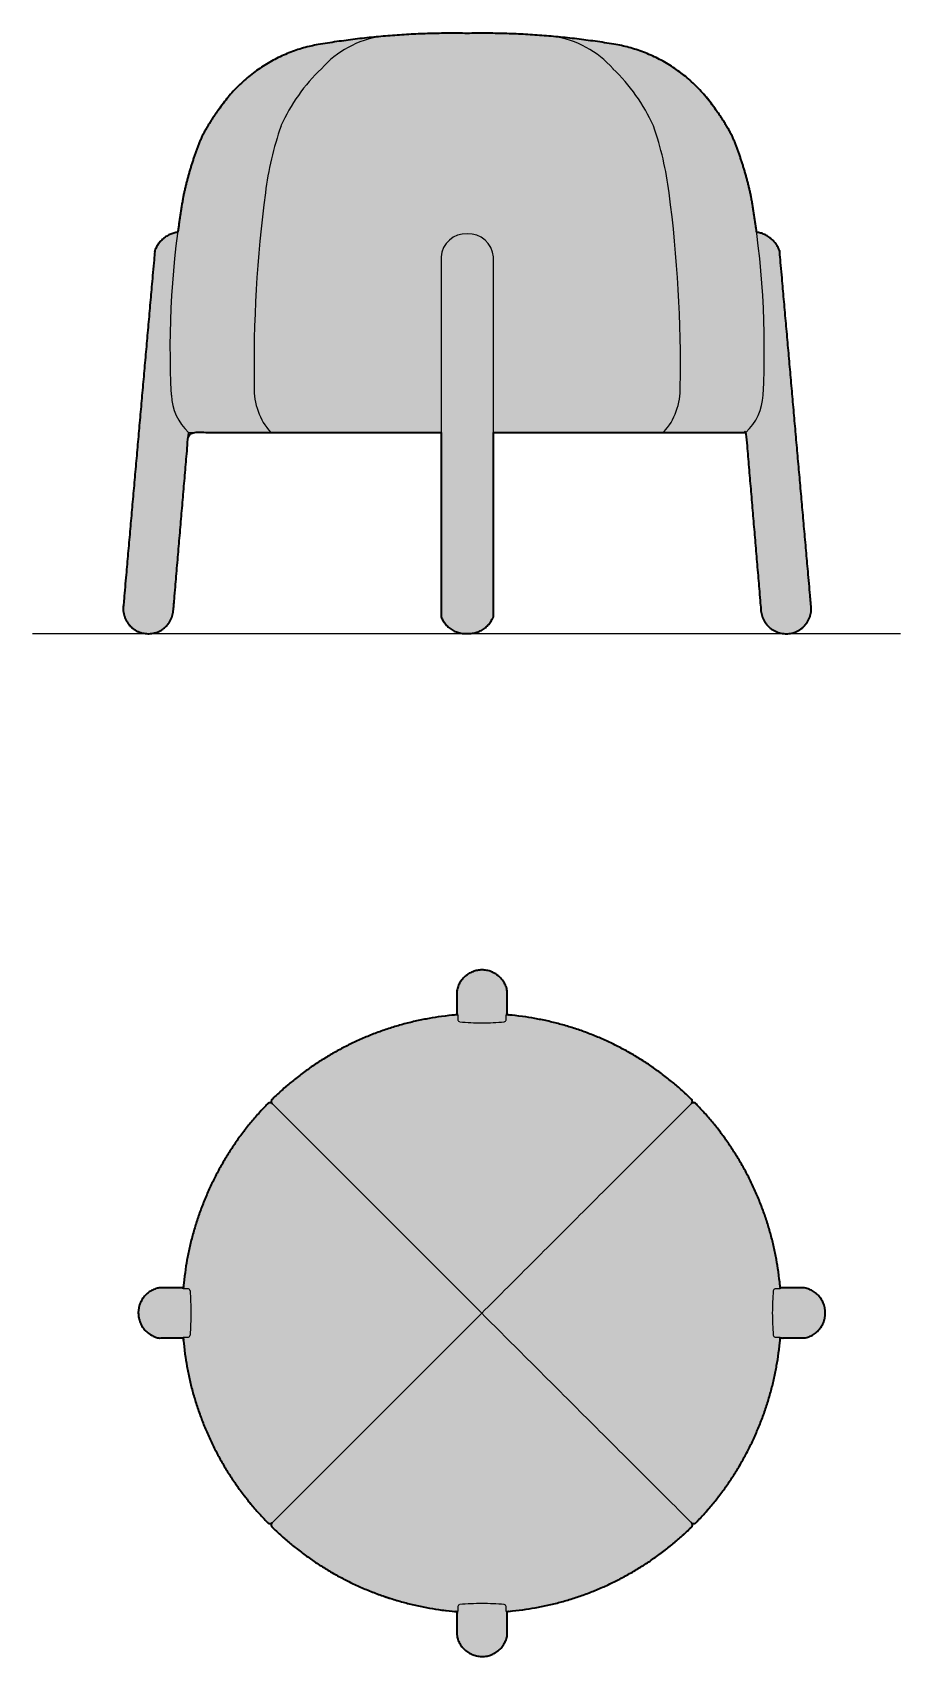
# Model space of a CAD drawing. Header units: millimetres. Extents: x 0 to 1323, y -682 to 401.
# Drawn here: x 0 to 578, y -682 to 401 of the extents above; entities that cross this region are included whole.
import ezdxf

# ---------------------------------------------------------------- set-up
doc = ezdxf.new("R2010")
doc.units = ezdxf.units.MM
doc.layers.add('Blocks', color=7, linetype='Continuous')
doc.layers.add('Blocks$Fill', color=7, linetype='Continuous', true_color=0xffffff)
doc.layers.add('Blocks$Inner', color=7, linetype='Continuous', lineweight=25, true_color=0x007f00)
doc.layers.add('Blocks$Outline', color=7, linetype='Continuous', lineweight=35, true_color=0xff3f3f)

# ---------------------------------------------------------------- blocks, each defined once
blk = doc.blocks.new('Sally Stool Front')
at = {"layer": 'Blocks$Fill'}
blk.add_hatch(color=256, dxfattribs=at).paths.add_polyline_path([(-95.8, 267.5), (-97.5, 279.3), (-99.5, 291.2), (-100.6, 296.3), (-101.9, 301.3), (-103.2, 306.4), (-104.7, 311.4), (-106.3, 316.3), (-108, 321.3), (-109.8, 326.2), (-111.8, 331), (-113, 333.4), (-114.4, 335.8), (-115.8, 338.2), (-117.2, 340.5), (-118.7, 342.8), (-120.2, 345.1), (-121.7, 347.3), (-123.3, 349.5), (-124.7, 351.5), (-126.2, 353.5), (-127.7, 355.4), (-129.2, 357.3), (-130.8, 359.2), (-132.5, 361.1), (-134.2, 362.9), (-135.9, 364.7), (-137.7, 366.4), (-139.5, 368.1), (-141.4, 369.8), (-143.4, 371.4), (-145.3, 372.9), (-147.3, 374.4), (-149.4, 375.9), (-151.5, 377.3), (-153.6, 378.7), (-155.7, 380), (-157.9, 381.3), (-160.1, 382.5), (-162.4, 383.6), (-164.6, 384.7), (-166.9, 385.7), (-169.2, 386.7), (-171.5, 387.6), (-173.9, 388.5), (-176.2, 389.3), (-178.6, 390), (-180.9, 390.7), (-183.3, 391.3), (-185.7, 391.8), (-188.1, 392.3), (-200.5, 394.3), (-213.1, 396), (-225.6, 397.4), (-238.2, 398.5), (-250.8, 399.3), (-263.4, 399.9), (-276, 400.1), (-301.3, 400.1), (-313.9, 399.9), (-326.5, 399.3), (-339.1, 398.5), (-351.7, 397.4), (-364.3, 396), (-376.8, 394.3), (-389.3, 392.3), (-391.6, 391.8), (-394, 391.3), (-396.4, 390.7), (-398.7, 390), (-401.1, 389.3), (-403.5, 388.5), (-405.8, 387.6), (-408.1, 386.7), (-410.4, 385.7), (-412.7, 384.7), (-415, 383.6), (-417.2, 382.5), (-419.4, 381.3), (-421.6, 380), (-423.7, 378.7), (-425.9, 377.3), (-427.9, 375.9), (-430, 374.4), (-432, 372.9), (-434, 371.4), (-435.9, 369.8), (-437.8, 368.1), (-439.6, 366.4), (-441.4, 364.7), (-443.2, 362.9), (-444.9, 361.1), (-446.5, 359.2), (-448.1, 357.3), (-449.7, 355.4), (-451.2, 353.5), (-452.6, 351.5), (-454, 349.5), (-455.6, 347.3), (-457.2, 345.1), (-458.7, 342.8), (-460.1, 340.5), (-461.6, 338.2), (-463, 335.8), (-464.3, 333.4), (-465.6, 331), (-467.5, 326.2), (-469.3, 321.3), (-471, 316.3), (-472.6, 311.4), (-474.1, 306.4), (-475.5, 301.3), (-476.7, 296.3), (-477.9, 291.2), (-479.8, 279.3), (-481.5, 267.5), (-482.1, 267.4), (-482.7, 267.2), (-483.4, 267.1), (-484, 267), (-484.6, 266.8), (-485.2, 266.6), (-485.8, 266.3), (-486.4, 266.1), (-487, 265.8), (-487.6, 265.5), (-488.2, 265.2), (-488.5, 265.1), (-488.7, 264.9), (-489, 264.7), (-489.3, 264.5), (-489.6, 264.4), (-489.9, 264.2), (-490.1, 264), (-490.4, 263.8), (-490.7, 263.6), (-490.9, 263.4), (-491.2, 263.2), (-491.4, 262.9), (-491.7, 262.7), (-491.9, 262.5), (-492.2, 262.3), (-492.4, 262), (-492.6, 261.8), (-492.9, 261.5), (-493.1, 261.3), (-493.3, 261), (-493.7, 260.5), (-494.1, 260), (-494.5, 259.5), (-494.9, 258.9), (-495.2, 258.4), (-495.5, 257.8), (-495.8, 257.3), (-496.1, 256.7), (-496.4, 256.1), (-496.6, 255.6), (-496.8, 255), (-517.9, 16.7), (-517.9, 16.3), (-517.9, 15.9), (-517.9, 15.6), (-517.8, 15.2), (-517.8, 14.8), (-517.8, 14.5), (-517.7, 14.1), (-517.6, 13.7), (-517.6, 13.3), (-517.5, 12.9), (-517.4, 12.6), (-517.3, 12.2), (-517.2, 11.8), (-517.1, 11.4), (-516.9, 11.1), (-516.8, 10.7), (-516.7, 10.3), (-516.5, 9.9), (-516.3, 9.6), (-516.2, 9.2), (-516, 8.8), (-515.8, 8.5), (-515.6, 8.1), (-515.4, 7.8), (-515.1, 7.4), (-514.9, 7.1), (-514.7, 6.7), (-514.4, 6.4), (-514.2, 6.1), (-513.9, 5.8), (-513.6, 5.5), (-513.3, 5.2), (-513, 4.9), (-512.8, 4.6), (-512.4, 4.3), (-512.1, 4), (-511.8, 3.7), (-511.5, 3.5), (-511.2, 3.2), (-510.8, 3), (-510.5, 2.7), (-510.2, 2.5), (-509.8, 2.3), (-509.5, 2.1), (-509.1, 1.9), (-508.7, 1.7), (-508.4, 1.5), (-508, 1.4), (-507.7, 1.2), (-507.3, 1.1), (-506.9, 0.9), (-506.5, 0.8), (-506.2, 0.7), (-505.8, 0.5), (-505.4, 0.4), (-505.1, 0.3), (-504.7, 0.3), (-504.3, 0.2), (-503.9, 0.1), (-503.6, 0.1), (-503.2, 0), (-502.8, 0), (-502.5, -0.1), (-502.1, -0.1), (-501.8, -0.1), (-501.4, -0.1), (-501, -0.1), (-500.7, -0.1), (-500.3, -0.1), (-499.9, -0.1), (-499.5, 0), (-499.2, 0), (-498.8, 0), (-498.4, 0.1), (-498, 0.2), (-497.6, 0.3), (-497.2, 0.3), (-496.9, 0.4), (-496.5, 0.5), (-496.1, 0.7), (-495.7, 0.8), (-495.3, 0.9), (-495, 1.1), (-494.6, 1.2), (-494.2, 1.4), (-493.8, 1.5), (-493.5, 1.7), (-493.1, 1.9), (-492.8, 2.1), (-492.4, 2.3), (-492, 2.6), (-491.7, 2.8), (-491.4, 3), (-491, 3.3), (-490.7, 3.5), (-490.4, 3.8), (-490.1, 4.1), (-489.7, 4.3), (-489.4, 4.6), (-489.2, 4.9), (-488.9, 5.2), (-488.6, 5.5), (-488.3, 5.8), (-488.1, 6.2), (-487.8, 6.5), (-487.6, 6.8), (-487.3, 7.1), (-487.1, 7.5), (-486.9, 7.8), (-486.7, 8.2), (-486.5, 8.5), (-486.3, 8.9), (-486.1, 9.2), (-485.9, 9.6), (-485.8, 9.9), (-485.6, 10.3), (-485.5, 10.7), (-485.3, 11), (-485.2, 11.4), (-485.1, 11.8), (-485, 12.1), (-484.9, 12.5), (-484.8, 12.9), (-484.7, 13.2), (-484.6, 13.6), (-484.6, 14), (-484.5, 14.3), (-484.5, 14.7), (-474.3, 134), (-306.1, 134), (-306.1, 11.4), (-306, 11.1), (-305.9, 10.8), (-305.7, 10.5), (-305.6, 10.2), (-305.5, 9.9), (-305.3, 9.6), (-305.2, 9.3), (-305, 9), (-304.9, 8.7), (-304.7, 8.4), (-304.5, 8.1), (-304.3, 7.8), (-304.1, 7.6), (-304, 7.3), (-303.8, 7), (-303.5, 6.7), (-303.3, 6.5), (-303.1, 6.2), (-302.9, 5.9), (-302.7, 5.7), (-302.4, 5.4), (-302.2, 5.2), (-301.9, 4.9), (-301.7, 4.7), (-301.4, 4.4), (-301.2, 4.2), (-300.9, 4), (-300.6, 3.8), (-300.3, 3.5), (-300.1, 3.3), (-299.8, 3.1), (-299.5, 2.9), (-299.2, 2.7), (-298.9, 2.5), (-298.6, 2.4), (-298.3, 2.2), (-298, 2), (-297.7, 1.9), (-297.3, 1.7), (-297, 1.5), (-296.7, 1.4), (-296.4, 1.3), (-296.1, 1.1), (-295.7, 1), (-295.4, 0.9), (-295.1, 0.8), (-294.8, 0.7), (-294.4, 0.6), (-294.1, 0.5), (-293.8, 0.4), (-293.4, 0.4), (-293.1, 0.3), (-292.8, 0.2), (-292.4, 0.2), (-292.1, 0.1), (-291.8, 0.1), (-291.4, 0.1), (-291.1, 0), (-290.8, 0), (-290.5, 0), (-290.1, 0), (-289.8, 0), (-289.5, 0), (-289.2, 0), (-288.2, 0), (-287.8, 0), (-287.5, 0), (-287.2, 0), (-286.9, 0), (-286.6, 0), (-286.2, 0), (-285.9, 0.1), (-285.6, 0.1), (-285.2, 0.1), (-284.9, 0.2), (-284.6, 0.2), (-284.2, 0.3), (-283.9, 0.4), (-283.6, 0.4), (-283.2, 0.5), (-282.9, 0.6), (-282.6, 0.7), (-282.2, 0.8), (-281.9, 0.9), (-281.6, 1), (-281.3, 1.1), (-280.9, 1.3), (-280.6, 1.4), (-280.3, 1.5), (-280, 1.7), (-279.7, 1.9), (-279.4, 2), (-279, 2.2), (-278.7, 2.4), (-278.4, 2.5), (-278.1, 2.7), (-277.8, 2.9), (-277.6, 3.1), (-277.3, 3.3), (-277, 3.5), (-276.7, 3.8), (-276.4, 4), (-276.2, 4.2), (-275.9, 4.4), (-275.6, 4.7), (-275.4, 4.9), (-275.1, 5.2), (-274.9, 5.4), (-274.7, 5.7), (-274.4, 5.9), (-274.2, 6.2), (-274, 6.5), (-273.8, 6.7), (-273.6, 7), (-273.4, 7.3), (-273.2, 7.6), (-273, 7.8), (-272.8, 8.1), (-272.6, 8.4), (-272.5, 8.7), (-272.3, 9), (-272.2, 9.3), (-272, 9.6), (-271.9, 9.9), (-271.7, 10.2), (-271.6, 10.5), (-271.5, 10.8), (-271.3, 11.1), (-271.2, 11.4), (-271.2, 134), (-108.9, 134), (-103, 134), (-92.9, 14.7), (-92.8, 14.3), (-92.8, 14), (-92.7, 13.6), (-92.6, 13.2), (-92.5, 12.9), (-92.4, 12.5), (-92.4, 12.1), (-92.2, 11.8), (-92.1, 11.4), (-92, 11), (-91.9, 10.7), (-91.7, 10.3), (-91.6, 9.9), (-91.4, 9.6), (-91.2, 9.2), (-91.1, 8.9), (-90.9, 8.5), (-90.7, 8.2), (-90.5, 7.8), (-90.2, 7.5), (-90, 7.1), (-89.8, 6.8), (-89.5, 6.5), (-89.3, 6.2), (-89, 5.8), (-88.7, 5.5), (-88.5, 5.2), (-88.2, 4.9), (-87.9, 4.6), (-87.6, 4.3), (-87.3, 4.1), (-87, 3.8), (-86.6, 3.5), (-86.3, 3.3), (-86, 3), (-85.6, 2.8), (-85.3, 2.6), (-84.9, 2.3), (-84.6, 2.1), (-84.2, 1.9), (-83.9, 1.7), (-83.5, 1.5), (-83.1, 1.4), (-82.7, 1.2), (-82.4, 1.1), (-82, 0.9), (-81.6, 0.8), (-81.2, 0.7), (-80.8, 0.5), (-80.5, 0.4), (-80.1, 0.3), (-79.7, 0.3), (-79.3, 0.2), (-78.9, 0.1), (-78.6, 0), (-78.2, 0), (-77.8, 0), (-77.4, -0.1), (-77, -0.1), (-76.7, -0.1), (-76.3, -0.1), (-75.9, -0.1), (-75.6, -0.1), (-75.2, -0.1), (-74.8, -0.1), (-74.5, 0), (-74.1, 0), (-73.8, 0.1), (-73.4, 0.1), (-73, 0.2), (-72.6, 0.3), (-72.3, 0.3), (-71.9, 0.4), (-71.5, 0.5), (-71.2, 0.7), (-70.8, 0.8), (-70.4, 0.9), (-70, 1.1), (-69.7, 1.2), (-69.3, 1.4), (-68.9, 1.5), (-68.6, 1.7), (-68.2, 1.9), (-67.9, 2.1), (-67.5, 2.3), (-67.2, 2.5), (-66.8, 2.7), (-66.5, 3), (-66.2, 3.2), (-65.8, 3.5), (-65.5, 3.7), (-65.2, 4), (-64.9, 4.3), (-64.6, 4.6), (-64.3, 4.9), (-64, 5.2), (-63.7, 5.5), (-63.4, 5.8), (-63.2, 6.1), (-62.9, 6.4), (-62.7, 6.7), (-62.4, 7.1), (-62.2, 7.4), (-62, 7.8), (-61.8, 8.1), (-61.6, 8.5), (-61.4, 8.8), (-61.2, 9.2), (-61, 9.6), (-60.8, 9.9), (-60.7, 10.3), (-60.5, 10.7), (-60.4, 11.1), (-60.3, 11.4), (-60.1, 11.8), (-60, 12.2), (-59.9, 12.6), (-59.8, 12.9), (-59.8, 13.3), (-59.7, 13.7), (-59.6, 14.1), (-59.6, 14.5), (-59.5, 14.8), (-59.5, 15.2), (-59.5, 15.6), (-59.4, 15.9), (-59.4, 16.3), (-59.4, 16.7), (-80.5, 255), (-80.7, 255.6), (-81, 256.1), (-81.2, 256.7), (-81.5, 257.3), (-81.8, 257.8), (-82.1, 258.4), (-82.5, 258.9), (-82.8, 259.5), (-83.2, 260), (-83.6, 260.5), (-84, 261), (-84.3, 261.3), (-84.5, 261.5), (-84.7, 261.8), (-84.9, 262), (-85.2, 262.3), (-85.4, 262.5), (-85.7, 262.7), (-85.9, 262.9), (-86.2, 263.2), (-86.4, 263.4), (-86.7, 263.6), (-86.9, 263.8), (-87.2, 264), (-87.5, 264.2), (-87.7, 264.4), (-88, 264.5), (-88.3, 264.7), (-88.6, 264.9), (-88.9, 265.1), (-89.2, 265.2), (-89.7, 265.5), (-90.3, 265.8), (-90.9, 266.1), (-91.5, 266.3), (-92.1, 266.6), (-92.8, 266.8), (-93.4, 267), (-94, 267.1), (-94.6, 267.2), (-95.2, 267.4)], flags=0)
at = {"layer": 'Blocks$Inner', "linetype": 'ByBlock'}
for p, q in [((-496.8, 255), (-517.9, 16.7)), ((-306.1, 251), (-306.1, 11.4)), ((-271.2, 11.4), (-271.2, 251)), ((-59.4, 16.7), (-80.5, 255)), ((-289.2, 0), (-288.2, 0))]:
    blk.add_line(p, q, dxfattribs=at)
for points in [[(-484.5, 14.7), (-474.3, 134), (-306.1, 134), (-468.4, 134)], [(-108.9, 134), (-271.2, 134), (-103, 134), (-92.9, 14.7)]]:
    blk.add_lwpolyline(points, dxfattribs=at)
for centre, radius, start, end in [((-369.7, 292.4), 101.8, 101.0762, 145.8655), ((-297.8, -141.5), 541.6, 89.0359, 99.7228), ((-336.7, 333.3), 65.3, 98.3659, 138.7217), ((-279.6, -141.5), 541.6, 80.2772, 90.9641), ((-240.6, 333.3), 65.3, 41.2783, 81.6341), ((-207.6, 292.4), 101.8, 34.1345, 78.9238), ((-303, 289.3), 120.2, 133.5389, 155.9303), ((-274.4, 289.3), 120.2, 24.0697, 46.4611), ((-344.8, 268.3), 136.1, 143.3623, 152.5637), ((-232.6, 268.3), 136.1, 27.4363, 36.6377), ((-207.3, 266.8), 217.5, 160.816, 172.8799), ((-370, 266.8), 217.5, 7.1201, 19.184), ((-257.1, 245), 225.5, 157.5652, 168.1762), ((-320.2, 245), 225.5, 11.8238, 22.4348), ((432.1, 179.5), 862.8, 172.3889, 181.0035), ((-1009.4, 179.5), 862.8, 358.9965, 7.6111), ((100, 189.8), 586.7, 170.0535, 183.0192), ((-677.4, 189.8), 586.7, 356.9808, 9.9465), ((-478.9, 248.7), 19, 97.8179, 160.6265), ((-289.6, 249.9), 16.5, 86.71, 176.2203), ((-287.7, 249.9), 16.5, 3.7797, 93.29), ((-98.4, 248.7), 19, 19.3735, 82.1821), ((-387.9, 162.7), 42.7, 177.7135, 222.086), ((-189.5, 162.7), 42.7, 317.914, 2.2865), ((-450.3, 160.3), 35.5, 182.1756, 227.5761), ((-127, 160.3), 35.5, 312.4239, 357.8244), ((-501.1, 16.7), 16.8, 180, 353.2108), ((-289.9, 17.3), 17.3, 199.9427, 272.3031), ((-287.5, 17.3), 17.3, 267.6969, 340.0573), ((-76.2, 16.7), 16.8, 186.7892, 0)]:
    blk.add_arc(centre, radius, start, end, dxfattribs=at)
at = {"layer": 'Blocks$Outline'}
for points, weights, knots in [([(-95.8, 267.5), (-97.4, 279.3), (-99.5, 291.2), (-103.8, 311.7), (-111.8, 331), (-116.8, 340.7), (-123.3, 349.5), (-146.9, 384.3), (-188.1, 392.3), (-238, 400.9), (-288.7, 400), (-339.3, 400.9), (-389.3, 392.3), (-430.4, 384.3), (-454, 349.5), (-460.5, 340.7), (-465.6, 331), (-473.6, 311.7), (-477.9, 291.2), (-479.9, 279.3), (-481.5, 267.5)], [0.998105210195, 0.998843400633, 1, 0.995715817501, 1, 0.996777934368, 1, 0.924581498414, 1, 0.995654367486, 1, 0.995654367486, 1, 0.924581498414, 1, 0.996777934368, 1, 0.995715817501, 1, 0.998843400633, 0.998105210195], [136.911464, 136.911464, 136.911464, 160.926319, 160.926319, 202.689874, 202.689874, 224.546754, 224.546754, 304.161345, 304.161345, 405.188491, 405.188491, 506.215637, 506.215637, 585.830228, 585.830228, 607.687108, 607.687108, 649.450663, 649.450663, 673.465518, 673.465518, 673.465518]), ([(-481.5, 267.5), (-493, 265.9), (-496.8, 255), (-507.4, 135.8), (-517.9, 16.7), (-517.9, 0.8), (-502.1, -0.1), (-486.3, -1), (-484.5, 14.7), (-479.4, 74.4), (-474.3, 134), (-390.2, 134), (-306.1, 134)], [1, 0.85351148587, 1, 1, 1, 0.727740524515, 1, 0.727740524515, 1, 1, 1, 1, 1], [0, 0, 0, 20.773776, 20.773776, 260.020234, 260.020234, 285.372365, 285.372365, 310.724497, 310.724497, 430.521566, 430.521566, 598.744485, 598.744485, 598.744485]), ([(-108.9, 134), (-106, 134), (-103, 134), (-97.9, 74.4), (-92.9, 14.7), (-91, -1), (-75.2, -0.1), (-59.4, 0.8), (-59.4, 16.7), (-70, 135.8), (-80.5, 255), (-84.4, 265.9), (-95.8, 267.5)], [1, 1, 1, 1, 1, 0.727740524515, 1, 0.727740524515, 1, 1, 1, 0.85351148587, 1], [324.664437, 324.664437, 324.664437, 330.555137, 330.555137, 450.352207, 450.352207, 475.704338, 475.704338, 501.056469, 501.056469, 740.302927, 740.302927, 761.076703, 761.076703, 761.076703]), ([(-306.1, 134), (-306.1, 72.7), (-306.1, 11.4), (-301.8, -0.5), (-289.2, 0), (-288.7, 0), (-288.2, 0)], [1, 1, 1, 0.807164543452, 1, 1, 1], [429.989924, 429.989924, 429.989924, 552.659788, 552.659788, 574.47306, 574.47306, 575.468964, 575.468964, 575.468964]), ([(-288.2, 0), (-275.5, -0.5), (-271.2, 11.4), (-271.2, 72.7), (-271.2, 134)], [1, 0.807164543452, 1, 1, 1], [0, 0, 0, 21.813273, 21.813273, 144.483136, 144.483136, 144.483136])]:
    blk.add_rational_spline(points, weights, degree=2, knots=knots, dxfattribs=at)
blk.add_open_spline([(-271.2, 134), (-214.5, 134), (-133.3, 134), (-108.9, 134)], degree=2, knots=[-162.332219, -162.332219, -162.332219, -48.833396, 0, 0, 0], dxfattribs=at)
blk = doc.blocks.new('Sally Stool Top')
at = {"layer": 'Blocks$Fill'}
blk.add_hatch(color=256, dxfattribs=at).paths.add_polyline_path([(-470.4, 122.2), (-470.4, 122.2), (-470.4, 122.2), (-470.5, 122.2), (-470.5, 122.3), (-470.6, 122.3), (-470.6, 122.3), (-470.6, 122.4), (-470.7, 122.4), (-470.7, 122.4), (-470.7, 122.4), (-470.8, 122.5), (-470.8, 122.5), (-470.9, 122.5), (-470.9, 122.5), (-471, 122.5), (-471, 122.6), (-471.1, 122.6), (-471.1, 122.6), (-471.1, 122.6), (-471.2, 122.6), (-471.2, 122.6), (-471.3, 122.7), (-471.3, 122.7), (-471.4, 122.7), (-471.4, 122.7), (-471.5, 122.7), (-471.5, 122.7), (-471.6, 122.7), (-471.6, 122.7), (-471.7, 122.7), (-471.7, 122.7), (-471.8, 122.7), (-471.8, 122.7), (-471.9, 122.7), (-471.9, 122.7), (-472, 122.7), (-472, 122.7), (-472.1, 122.7), (-472.1, 122.7), (-472.2, 122.7), (-472.2, 122.6), (-472.3, 122.6), (-472.3, 122.6), (-472.4, 122.6), (-472.4, 122.6), (-472.5, 122.6), (-472.5, 122.5), (-472.6, 122.5), (-472.6, 122.5), (-472.7, 122.5), (-472.7, 122.5), (-472.7, 122.4), (-472.8, 122.4), (-472.8, 122.4), (-472.9, 122.4), (-472.9, 122.3), (-472.9, 122.3), (-473, 122.3), (-473, 122.3), (-473.1, 122.2), (-473.1, 122.2), (-473.1, 122.2), (-473.2, 122.1), (-473.2, 122.1), (-476.1, 119.1), (-479, 115.9), (-481.8, 112.7), (-484.6, 109.5), (-487.2, 106.1), (-489.9, 102.7), (-492.4, 99.3), (-494.9, 95.8), (-497.3, 92.2), (-499.7, 88.5), (-501.9, 84.8), (-504.1, 81.1), (-506.2, 77.3), (-508.3, 73.4), (-510.2, 69.5), (-512.1, 65.6), (-513.8, 61.6), (-515.5, 57.6), (-517.1, 53.6), (-518.6, 49.5), (-520, 45.4), (-521.4, 41.3), (-522.6, 37.1), (-523.7, 33), (-524.8, 28.8), (-525.7, 24.6), (-526.6, 20.4), (-527.4, 16.1), (-528, 11.9), (-528.6, 7.7), (-529.1, 3.5), (-529.5, -0.7), (-545.8, -0.7), (-546.2, -0.8), (-546.5, -0.9), (-546.8, -0.9), (-547.2, -1), (-547.5, -1.1), (-547.8, -1.2), (-548.2, -1.4), (-548.5, -1.5), (-548.8, -1.6), (-549.2, -1.8), (-549.5, -1.9), (-549.8, -2.1), (-550.1, -2.2), (-550.5, -2.4), (-550.8, -2.6), (-551.1, -2.7), (-551.4, -2.9), (-551.7, -3.1), (-552, -3.3), (-552.3, -3.5), (-552.6, -3.8), (-552.9, -4), (-553.2, -4.2), (-553.5, -4.5), (-553.8, -4.7), (-554.1, -5), (-554.4, -5.2), (-554.6, -5.5), (-554.9, -5.8), (-555.1, -6.1), (-555.4, -6.3), (-555.6, -6.6), (-555.9, -6.9), (-556.1, -7.2), (-556.3, -7.5), (-556.5, -7.9), (-556.8, -8.2), (-557, -8.5), (-557.2, -8.8), (-557.3, -9.1), (-557.5, -9.5), (-557.7, -9.8), (-557.9, -10.1), (-558, -10.5), (-558.2, -10.8), (-558.3, -11.2), (-558.4, -11.5), (-558.6, -11.9), (-558.7, -12.2), (-558.8, -12.6), (-558.9, -12.9), (-559, -13.3), (-559.1, -13.6), (-559.1, -14), (-559.2, -14.3), (-559.3, -14.7), (-559.3, -15), (-559.4, -15.4), (-559.4, -15.7), (-559.4, -16.1), (-559.5, -16.4), (-559.5, -16.7), (-559.5, -17.1), (-559.5, -17.4), (-559.5, -17.8), (-559.5, -18.1), (-559.5, -18.4), (-559.4, -18.8), (-559.4, -19.1), (-559.4, -19.5), (-559.3, -19.8), (-559.3, -20.2), (-559.2, -20.5), (-559.1, -20.9), (-559.1, -21.2), (-559, -21.6), (-558.9, -21.9), (-558.8, -22.3), (-558.7, -22.6), (-558.6, -23), (-558.4, -23.3), (-558.3, -23.7), (-558.2, -24), (-558, -24.4), (-557.9, -24.7), (-557.7, -25), (-557.5, -25.4), (-557.3, -25.7), (-557.2, -26), (-557, -26.4), (-556.8, -26.7), (-556.5, -27), (-556.3, -27.3), (-556.1, -27.6), (-555.9, -27.9), (-555.6, -28.2), (-555.4, -28.5), (-555.1, -28.8), (-554.9, -29.1), (-554.6, -29.3), (-554.4, -29.6), (-554.1, -29.9), (-553.8, -30.1), (-553.5, -30.4), (-553.2, -30.6), (-552.9, -30.9), (-552.6, -31.1), (-552.3, -31.3), (-552, -31.5), (-551.7, -31.7), (-551.4, -31.9), (-551.1, -32.1), (-550.8, -32.3), (-550.5, -32.5), (-550.1, -32.6), (-549.8, -32.8), (-549.5, -33), (-549.2, -33.1), (-548.8, -33.2), (-548.5, -33.4), (-548.2, -33.5), (-547.8, -33.6), (-547.5, -33.7), (-547.2, -33.8), (-546.8, -33.9), (-546.5, -34), (-546.2, -34.1), (-545.8, -34.1), (-529.6, -34.1), (-529.2, -38.4), (-528.7, -42.6), (-528.1, -46.8), (-527.4, -51), (-526.7, -55.3), (-525.8, -59.5), (-524.8, -63.7), (-523.8, -67.9), (-522.7, -72.1), (-521.4, -76.2), (-520.1, -80.4), (-518.7, -84.5), (-517.2, -88.6), (-515.6, -92.6), (-513.9, -96.7), (-512.1, -100.6), (-510.3, -104.6), (-508.3, -108.5), (-506.3, -112.3), (-504.2, -116.2), (-502, -119.9), (-499.7, -123.6), (-497.4, -127.3), (-495, -130.9), (-492.5, -134.4), (-489.9, -137.9), (-487.3, -141.3), (-484.6, -144.6), (-481.8, -147.9), (-479, -151.1), (-476.1, -154.2), (-473.2, -157.3), (-473.1, -157.3), (-473.1, -157.3), (-473.1, -157.4), (-473, -157.4), (-473, -157.4), (-473, -157.5), (-472.9, -157.5), (-472.9, -157.5), (-472.9, -157.5), (-472.8, -157.6), (-472.8, -157.6), (-472.7, -157.6), (-472.7, -157.6), (-472.6, -157.6), (-472.6, -157.7), (-472.6, -157.7), (-472.5, -157.7), (-472.5, -157.7), (-472.4, -157.7), (-472.4, -157.8), (-472.3, -157.8), (-472.3, -157.8), (-472.2, -157.8), (-472.2, -157.8), (-472.1, -157.8), (-472.1, -157.8), (-472, -157.8), (-472, -157.8), (-471.9, -157.8), (-471.9, -157.8), (-471.8, -157.8), (-471.8, -157.8), (-471.7, -157.8), (-471.7, -157.8), (-471.6, -157.8), (-471.6, -157.8), (-471.5, -157.8), (-471.5, -157.8), (-471.4, -157.8), (-471.4, -157.8), (-471.3, -157.8), (-471.3, -157.8), (-471.2, -157.7), (-471.2, -157.7), (-471.1, -157.7), (-471.1, -157.7), (-471, -157.7), (-471, -157.7), (-471, -157.6), (-470.9, -157.6), (-470.9, -157.6), (-470.8, -157.6), (-470.8, -157.6), (-470.8, -157.5), (-470.7, -157.5), (-470.7, -157.5), (-470.6, -157.4), (-470.6, -157.4), (-470.6, -157.4), (-470.5, -157.4), (-470.5, -157.3), (-470.5, -157.3), (-470.4, -157.3), (-470.4, -157.2), (-470.4, -157.3), (-470.5, -157.3), (-470.5, -157.4), (-470.5, -157.4), (-470.6, -157.4), (-470.6, -157.5), (-470.6, -157.5), (-470.6, -157.5), (-470.7, -157.6), (-470.7, -157.6), (-470.7, -157.7), (-470.7, -157.7), (-470.8, -157.8), (-470.8, -157.8), (-470.8, -157.9), (-470.8, -157.9), (-470.9, -157.9), (-470.9, -158), (-470.9, -158), (-470.9, -158.1), (-470.9, -158.1), (-470.9, -158.2), (-470.9, -158.2), (-470.9, -158.3), (-471, -158.3), (-471, -158.4), (-471, -158.4), (-471, -158.5), (-471, -158.5), (-471, -158.6), (-471, -158.6), (-471, -158.7), (-471, -158.7), (-471, -158.8), (-471, -158.8), (-471, -158.9), (-471, -158.9), (-471, -159), (-471, -159), (-470.9, -159.1), (-470.9, -159.1), (-470.9, -159.2), (-470.9, -159.2), (-470.9, -159.3), (-470.9, -159.3), (-470.9, -159.3), (-470.8, -159.4), (-470.8, -159.4), (-470.8, -159.5), (-470.8, -159.5), (-470.8, -159.6), (-470.7, -159.6), (-470.7, -159.7), (-470.7, -159.7), (-470.7, -159.7), (-470.6, -159.8), (-470.6, -159.8), (-470.6, -159.9), (-470.5, -159.9), (-470.5, -159.9), (-470.5, -160), (-470.4, -160), (-470.4, -160.1), (-470.4, -160.1), (-467.3, -163), (-464.2, -165.9), (-461, -168.7), (-457.7, -171.5), (-454.4, -174.2), (-451, -176.8), (-447.5, -179.4), (-444, -181.9), (-440.4, -184.3), (-436.7, -186.6), (-433, -188.9), (-429.2, -191.1), (-425.4, -193.2), (-421.6, -195.2), (-417.7, -197.2), (-413.7, -199), (-409.7, -200.8), (-405.7, -202.5), (-401.7, -204.1), (-397.6, -205.6), (-393.5, -207), (-389.3, -208.3), (-385.2, -209.6), (-381, -210.7), (-376.8, -211.8), (-372.6, -212.7), (-368.4, -213.6), (-364.1, -214.3), (-359.9, -215), (-355.7, -215.6), (-351.4, -216.1), (-347.2, -216.5), (-347.2, -232.8), (-347.1, -233.1), (-347.1, -233.4), (-347, -233.8), (-346.9, -234.1), (-346.8, -234.4), (-346.7, -234.8), (-346.6, -235.1), (-346.4, -235.4), (-346.3, -235.8), (-346.2, -236.1), (-346, -236.4), (-345.9, -236.7), (-345.7, -237.1), (-345.5, -237.4), (-345.4, -237.7), (-345.2, -238), (-345, -238.3), (-344.8, -238.7), (-344.6, -239), (-344.4, -239.3), (-344.2, -239.6), (-343.9, -239.9), (-343.7, -240.2), (-343.5, -240.5), (-343.2, -240.7), (-343, -241), (-342.7, -241.3), (-342.4, -241.6), (-342.1, -241.8), (-341.9, -242.1), (-341.6, -242.3), (-341.3, -242.6), (-341, -242.8), (-340.7, -243), (-340.4, -243.3), (-340.1, -243.5), (-339.8, -243.7), (-339.4, -243.9), (-339.1, -244.1), (-338.8, -244.3), (-338.5, -244.4), (-338.1, -244.6), (-337.8, -244.8), (-337.4, -244.9), (-337.1, -245.1), (-336.8, -245.2), (-336.4, -245.4), (-336.1, -245.5), (-335.7, -245.6), (-335.4, -245.7), (-335, -245.8), (-334.7, -245.9), (-334.3, -246), (-334, -246.1), (-333.6, -246.1), (-333.3, -246.2), (-332.9, -246.2), (-332.6, -246.3), (-332.2, -246.3), (-331.9, -246.4), (-331.5, -246.4), (-331.2, -246.4), (-330.8, -246.4), (-330.5, -246.4), (-330.2, -246.4), (-329.8, -246.4), (-329.5, -246.4), (-329.1, -246.4), (-328.8, -246.3), (-328.4, -246.3), (-328.1, -246.2), (-327.7, -246.2), (-327.4, -246.1), (-327, -246.1), (-326.7, -246), (-326.3, -245.9), (-326, -245.8), (-325.6, -245.7), (-325.3, -245.6), (-324.9, -245.5), (-324.6, -245.4), (-324.2, -245.2), (-323.9, -245.1), (-323.6, -244.9), (-323.2, -244.8), (-322.9, -244.6), (-322.6, -244.4), (-322.2, -244.3), (-321.9, -244.1), (-321.6, -243.9), (-321.2, -243.7), (-320.9, -243.5), (-320.6, -243.3), (-320.3, -243), (-320, -242.8), (-319.7, -242.6), (-319.4, -242.3), (-319.1, -242.1), (-318.9, -241.8), (-318.6, -241.6), (-318.3, -241.3), (-318.1, -241), (-317.8, -240.7), (-317.5, -240.5), (-317.3, -240.2), (-317.1, -239.9), (-316.8, -239.6), (-316.6, -239.3), (-316.4, -239), (-316.2, -238.7), (-316, -238.3), (-315.8, -238), (-315.6, -237.7), (-315.5, -237.4), (-315.3, -237.1), (-315.1, -236.7), (-315, -236.4), (-314.8, -236.1), (-314.7, -235.8), (-314.6, -235.4), (-314.4, -235.1), (-314.3, -234.8), (-314.2, -234.4), (-314.1, -234.1), (-314, -233.8), (-313.9, -233.4), (-313.9, -233.1), (-313.8, -232.8), (-313.8, -216.4), (-309.6, -216), (-305.4, -215.5), (-301.1, -215), (-296.9, -214.3), (-292.7, -213.5), (-288.5, -212.7), (-284.3, -211.7), (-280.1, -210.6), (-275.9, -209.5), (-271.8, -208.3), (-267.7, -207), (-263.6, -205.5), (-259.5, -204), (-255.4, -202.4), (-251.4, -200.8), (-247.5, -199), (-243.5, -197.1), (-239.6, -195.2), (-235.8, -193.2), (-232, -191), (-228.2, -188.9), (-224.5, -186.6), (-220.9, -184.2), (-217.3, -181.8), (-213.8, -179.3), (-210.3, -176.8), (-206.9, -174.2), (-203.6, -171.5), (-200.3, -168.7), (-197.1, -165.9), (-194, -163), (-190.9, -160.1), (-190.9, -160.1), (-190.9, -160), (-190.8, -160), (-190.8, -159.9), (-190.8, -159.9), (-190.8, -159.9), (-190.7, -159.8), (-190.7, -159.8), (-190.7, -159.7), (-190.6, -159.7), (-190.6, -159.7), (-190.6, -159.6), (-190.6, -159.6), (-190.5, -159.5), (-190.5, -159.5), (-190.5, -159.4), (-190.5, -159.4), (-190.5, -159.3), (-190.4, -159.3), (-190.4, -159.3), (-190.4, -159.2), (-190.4, -159.2), (-190.4, -159.1), (-190.4, -159.1), (-190.4, -159), (-190.4, -159), (-190.4, -158.9), (-190.4, -158.9), (-190.4, -158.8), (-190.3, -158.8), (-190.3, -158.7), (-190.3, -158.7), (-190.3, -158.6), (-190.3, -158.6), (-190.3, -158.5), (-190.4, -158.5), (-190.4, -158.4), (-190.4, -158.4), (-190.4, -158.3), (-190.4, -158.3), (-190.4, -158.2), (-190.4, -158.2), (-190.4, -158.1), (-190.4, -158.1), (-190.4, -158), (-190.5, -158), (-190.5, -157.9), (-190.5, -157.9), (-190.5, -157.9), (-190.5, -157.8), (-190.6, -157.8), (-190.6, -157.7), (-190.6, -157.7), (-190.6, -157.6), (-190.7, -157.6), (-190.7, -157.5), (-190.7, -157.5), (-190.7, -157.5), (-190.8, -157.4), (-190.8, -157.4), (-190.8, -157.4), (-190.9, -157.3), (-190.9, -157.3), (-190.9, -157.2), (-190.9, -157.3), (-190.9, -157.3), (-190.8, -157.3), (-190.8, -157.4), (-190.8, -157.4), (-190.7, -157.4), (-190.7, -157.4), (-190.7, -157.5), (-190.6, -157.5), (-190.6, -157.5), (-190.5, -157.6), (-190.5, -157.6), (-190.5, -157.6), (-190.4, -157.6), (-190.4, -157.6), (-190.3, -157.7), (-190.3, -157.7), (-190.2, -157.7), (-190.2, -157.7), (-190.1, -157.7), (-190.1, -157.7), (-190, -157.8), (-190, -157.8), (-189.9, -157.8), (-189.9, -157.8), (-189.8, -157.8), (-189.8, -157.8), (-189.8, -157.8), (-189.7, -157.8), (-189.6, -157.8), (-189.6, -157.8), (-189.5, -157.8), (-189.5, -157.8), (-189.4, -157.8), (-189.4, -157.8), (-189.3, -157.8), (-189.3, -157.8), (-189.2, -157.8), (-189.2, -157.8), (-189.1, -157.8), (-189.1, -157.8), (-189, -157.8), (-189, -157.8), (-189, -157.8), (-188.9, -157.7), (-188.9, -157.7), (-188.8, -157.7), (-188.8, -157.7), (-188.7, -157.7), (-188.7, -157.6), (-188.6, -157.6), (-188.6, -157.6), (-188.6, -157.6), (-188.5, -157.6), (-188.5, -157.5), (-188.4, -157.5), (-188.4, -157.5), (-188.4, -157.5), (-188.3, -157.4), (-188.3, -157.4), (-188.2, -157.4), (-188.2, -157.3), (-188.2, -157.3), (-188.1, -157.3), (-185.2, -154.2), (-182.3, -151.1), (-179.5, -147.9), (-176.8, -144.6), (-174.1, -141.3), (-171.4, -137.9), (-168.9, -134.4), (-166.4, -130.9), (-163.9, -127.3), (-161.6, -123.6), (-159.3, -119.9), (-157.1, -116.2), (-155, -112.3), (-153, -108.5), (-151.1, -104.6), (-149.2, -100.6), (-147.4, -96.7), (-145.7, -92.6), (-144.1, -88.6), (-142.6, -84.5), (-141.2, -80.4), (-139.9, -76.2), (-138.7, -72.1), (-137.5, -67.9), (-136.5, -63.7), (-135.5, -59.5), (-134.7, -55.3), (-133.9, -51), (-133.2, -46.8), (-132.7, -42.6), (-132.2, -38.4), (-131.8, -34.1), (-115.5, -34.1), (-115.2, -34.1), (-114.8, -34), (-114.5, -33.9), (-114.2, -33.8), (-113.8, -33.7), (-113.5, -33.6), (-113.2, -33.5), (-112.8, -33.4), (-112.5, -33.2), (-112.2, -33.1), (-111.8, -33), (-111.5, -32.8), (-111.2, -32.6), (-110.9, -32.5), (-110.5, -32.3), (-110.2, -32.1), (-109.9, -31.9), (-109.6, -31.7), (-109.3, -31.5), (-109, -31.3), (-108.7, -31.1), (-108.4, -30.9), (-108.1, -30.6), (-107.8, -30.4), (-107.5, -30.1), (-107.2, -29.9), (-107, -29.6), (-106.7, -29.3), (-106.4, -29.1), (-106.2, -28.8), (-105.9, -28.5), (-105.7, -28.2), (-105.4, -27.9), (-105.2, -27.6), (-105, -27.3), (-104.8, -27), (-104.6, -26.7), (-104.4, -26.4), (-104.2, -26), (-104, -25.7), (-103.8, -25.4), (-103.6, -25), (-103.5, -24.7), (-103.3, -24.4), (-103.2, -24), (-103, -23.7), (-102.9, -23.3), (-102.8, -23), (-102.7, -22.6), (-102.5, -22.3), (-102.4, -21.9), (-102.4, -21.6), (-102.3, -21.2), (-102.2, -20.9), (-102.1, -20.5), (-102.1, -20.2), (-102, -19.8), (-102, -19.5), (-101.9, -19.1), (-101.9, -18.8), (-101.9, -18.4), (-101.9, -18.1), (-101.8, -17.8), (-101.8, -17.4), (-101.8, -17.1), (-101.9, -16.7), (-101.9, -16.4), (-101.9, -16.1), (-101.9, -15.7), (-102, -15.4), (-102, -15), (-102.1, -14.7), (-102.1, -14.3), (-102.2, -14), (-102.3, -13.6), (-102.4, -13.3), (-102.4, -12.9), (-102.5, -12.6), (-102.7, -12.2), (-102.8, -11.9), (-102.9, -11.5), (-103, -11.2), (-103.2, -10.8), (-103.3, -10.5), (-103.5, -10.1), (-103.6, -9.8), (-103.8, -9.5), (-104, -9.1), (-104.2, -8.8), (-104.4, -8.5), (-104.6, -8.2), (-104.8, -7.9), (-105, -7.5), (-105.2, -7.2), (-105.4, -6.9), (-105.7, -6.6), (-105.9, -6.3), (-106.2, -6.1), (-106.4, -5.8), (-106.7, -5.5), (-107, -5.2), (-107.2, -5), (-107.5, -4.7), (-107.8, -4.5), (-108.1, -4.2), (-108.4, -4), (-108.7, -3.8), (-109, -3.5), (-109.3, -3.3), (-109.6, -3.1), (-109.9, -2.9), (-110.2, -2.7), (-110.5, -2.6), (-110.9, -2.4), (-111.2, -2.2), (-111.5, -2.1), (-111.8, -1.9), (-112.2, -1.8), (-112.5, -1.6), (-112.8, -1.5), (-113.2, -1.4), (-113.5, -1.2), (-113.8, -1.1), (-114.2, -1), (-114.5, -0.9), (-114.8, -0.9), (-115.2, -0.8), (-115.5, -0.7), (-131.8, -0.7), (-132.2, 3.5), (-132.7, 7.7), (-133.3, 11.9), (-134, 16.1), (-134.7, 20.4), (-135.6, 24.6), (-136.6, 28.8), (-137.6, 33), (-138.7, 37.1), (-140, 41.3), (-141.3, 45.4), (-142.7, 49.5), (-144.2, 53.6), (-145.8, 57.6), (-147.5, 61.6), (-149.3, 65.6), (-151.1, 69.5), (-153.1, 73.4), (-155.1, 77.3), (-157.2, 81.1), (-159.4, 84.8), (-161.7, 88.5), (-164, 92.2), (-166.4, 95.8), (-168.9, 99.3), (-171.5, 102.7), (-174.1, 106.1), (-176.8, 109.5), (-179.5, 112.7), (-182.3, 115.9), (-185.2, 119.1), (-188.1, 122.1), (-188.2, 122.1), (-188.2, 122.2), (-188.3, 122.2), (-188.3, 122.2), (-188.3, 122.3), (-188.4, 122.3), (-188.4, 122.3), (-188.4, 122.4), (-188.5, 122.4), (-188.5, 122.4), (-188.6, 122.4), (-188.6, 122.5), (-188.7, 122.5), (-188.7, 122.5), (-188.7, 122.5), (-188.8, 122.5), (-188.8, 122.6), (-188.9, 122.6), (-188.9, 122.6), (-189, 122.6), (-189, 122.6), (-189.1, 122.6), (-189.1, 122.7), (-189.2, 122.7), (-189.2, 122.7), (-189.3, 122.7), (-189.3, 122.7), (-189.4, 122.7), (-189.4, 122.7), (-189.5, 122.7), (-189.5, 122.7), (-189.6, 122.7), (-189.6, 122.7), (-189.7, 122.7), (-189.7, 122.7), (-189.7, 122.7), (-189.8, 122.7), (-189.8, 122.7), (-189.9, 122.7), (-189.9, 122.7), (-190, 122.7), (-190, 122.7), (-190.1, 122.6), (-190.1, 122.6), (-190.2, 122.6), (-190.2, 122.6), (-190.3, 122.6), (-190.3, 122.6), (-190.3, 122.6), (-190.4, 122.5), (-190.4, 122.5), (-190.5, 122.5), (-190.5, 122.5), (-190.6, 122.4), (-190.6, 122.4), (-190.6, 122.4), (-190.7, 122.4), (-190.7, 122.3), (-190.8, 122.3), (-190.8, 122.3), (-190.8, 122.3), (-190.9, 122.2), (-190.9, 122.2), (-190.9, 122.2), (-190.9, 122.2), (-190.9, 122.2), (-190.9, 122.3), (-190.8, 122.3), (-190.8, 122.3), (-190.8, 122.4), (-190.8, 122.4), (-190.7, 122.4), (-190.7, 122.5), (-190.7, 122.5), (-190.7, 122.6), (-190.6, 122.6), (-190.6, 122.6), (-190.6, 122.7), (-190.6, 122.7), (-190.6, 122.8), (-190.5, 122.8), (-190.5, 122.8), (-190.5, 122.9), (-190.5, 122.9), (-190.5, 123), (-190.5, 123), (-190.5, 123.1), (-190.4, 123.1), (-190.4, 123.1), (-190.4, 123.2), (-190.4, 123.2), (-190.4, 123.3), (-190.4, 123.3), (-190.4, 123.4), (-190.4, 123.4), (-190.4, 123.5), (-190.4, 123.5), (-190.4, 123.6), (-190.4, 123.6), (-190.4, 123.7), (-190.4, 123.7), (-190.4, 123.7), (-190.4, 123.8), (-190.4, 123.8), (-190.4, 123.9), (-190.4, 123.9), (-190.4, 124), (-190.4, 124), (-190.5, 124.1), (-190.5, 124.1), (-190.5, 124.1), (-190.5, 124.2), (-190.5, 124.2), (-190.5, 124.3), (-190.5, 124.3), (-190.6, 124.4), (-190.6, 124.4), (-190.6, 124.4), (-190.6, 124.5), (-190.6, 124.5), (-190.7, 124.6), (-190.7, 124.6), (-190.7, 124.6), (-190.7, 124.7), (-190.8, 124.7), (-190.8, 124.7), (-190.8, 124.8), (-190.8, 124.8), (-193.9, 127.7), (-197, 130.6), (-200.2, 133.4), (-203.5, 136.2), (-206.8, 138.9), (-210.2, 141.5), (-213.7, 144.1), (-217.2, 146.6), (-220.8, 149), (-224.4, 151.4), (-228.1, 153.6), (-231.9, 155.8), (-235.7, 157.9), (-239.5, 160), (-243.4, 161.9), (-247.4, 163.8), (-251.4, 165.5), (-255.4, 167.2), (-259.4, 168.8), (-263.5, 170.3), (-267.6, 171.8), (-271.7, 173.1), (-275.9, 174.3), (-280.1, 175.5), (-284.3, 176.5), (-288.5, 177.5), (-292.7, 178.3), (-296.9, 179.1), (-301.1, 179.8), (-305.3, 180.4), (-309.6, 180.9), (-313.8, 181.3), (-313.8, 197.6), (-313.9, 197.9), (-313.9, 198.3), (-314, 198.6), (-314.1, 198.9), (-314.2, 199.2), (-314.3, 199.6), (-314.4, 199.9), (-314.6, 200.2), (-314.7, 200.6), (-314.8, 200.9), (-315, 201.2), (-315.1, 201.6), (-315.3, 201.9), (-315.5, 202.2), (-315.6, 202.5), (-315.8, 202.8), (-316, 203.2), (-316.2, 203.5), (-316.4, 203.8), (-316.6, 204.1), (-316.8, 204.4), (-317.1, 204.7), (-317.3, 205), (-317.5, 205.3), (-317.8, 205.6), (-318.1, 205.8), (-318.3, 206.1), (-318.6, 206.4), (-318.9, 206.6), (-319.1, 206.9), (-319.4, 207.1), (-319.7, 207.4), (-320, 207.6), (-320.3, 207.9), (-320.6, 208.1), (-320.9, 208.3), (-321.2, 208.5), (-321.6, 208.7), (-321.9, 208.9), (-322.2, 209.1), (-322.6, 209.3), (-322.9, 209.4), (-323.2, 209.6), (-323.6, 209.8), (-323.9, 209.9), (-324.2, 210), (-324.6, 210.2), (-324.9, 210.3), (-325.3, 210.4), (-325.6, 210.5), (-326, 210.6), (-326.3, 210.7), (-326.7, 210.8), (-327, 210.9), (-327.4, 210.9), (-327.7, 211), (-328.1, 211.1), (-328.4, 211.1), (-328.8, 211.1), (-329.1, 211.2), (-329.5, 211.2), (-329.8, 211.2), (-330.2, 211.2), (-330.5, 211.2), (-330.8, 211.2), (-331.2, 211.2), (-331.5, 211.2), (-331.9, 211.2), (-332.2, 211.1), (-332.6, 211.1), (-332.9, 211.1), (-333.3, 211), (-333.6, 210.9), (-334, 210.9), (-334.3, 210.8), (-334.7, 210.7), (-335, 210.6), (-335.4, 210.5), (-335.7, 210.4), (-336.1, 210.3), (-336.4, 210.2), (-336.8, 210), (-337.1, 209.9), (-337.4, 209.8), (-337.8, 209.6), (-338.1, 209.4), (-338.5, 209.3), (-338.8, 209.1), (-339.1, 208.9), (-339.4, 208.7), (-339.8, 208.5), (-340.1, 208.3), (-340.4, 208.1), (-340.7, 207.9), (-341, 207.6), (-341.3, 207.4), (-341.6, 207.1), (-341.9, 206.9), (-342.1, 206.6), (-342.4, 206.4), (-342.7, 206.1), (-343, 205.8), (-343.2, 205.6), (-343.5, 205.3), (-343.7, 205), (-343.9, 204.7), (-344.2, 204.4), (-344.4, 204.1), (-344.6, 203.8), (-344.8, 203.5), (-345, 203.2), (-345.2, 202.8), (-345.4, 202.5), (-345.5, 202.2), (-345.7, 201.9), (-345.9, 201.6), (-346, 201.2), (-346.2, 200.9), (-346.3, 200.6), (-346.4, 200.2), (-346.6, 199.9), (-346.7, 199.6), (-346.8, 199.2), (-346.9, 198.9), (-347, 198.6), (-347.1, 198.3), (-347.1, 197.9), (-347.2, 197.6), (-347.2, 181.3), (-351.4, 180.9), (-355.7, 180.4), (-359.9, 179.8), (-364.1, 179.2), (-368.4, 178.4), (-372.6, 177.5), (-376.8, 176.6), (-381, 175.5), (-385.2, 174.4), (-389.4, 173.2), (-393.5, 171.8), (-397.6, 170.4), (-401.7, 168.9), (-405.8, 167.3), (-409.8, 165.6), (-413.8, 163.8), (-417.8, 162), (-421.7, 160), (-425.5, 158), (-429.3, 155.9), (-433.1, 153.7), (-436.8, 151.4), (-440.5, 149.1), (-444.1, 146.6), (-447.6, 144.1), (-451.1, 141.6), (-454.5, 138.9), (-457.8, 136.2), (-461.1, 133.4), (-464.3, 130.6), (-467.4, 127.7), (-470.5, 124.8), (-470.5, 124.8), (-470.5, 124.7), (-470.6, 124.7), (-470.6, 124.7), (-470.6, 124.6), (-470.6, 124.6), (-470.7, 124.5), (-470.7, 124.5), (-470.7, 124.5), (-470.7, 124.4), (-470.7, 124.4), (-470.8, 124.4), (-470.8, 124.3), (-470.8, 124.3), (-470.8, 124.2), (-470.8, 124.2), (-470.8, 124.1), (-470.9, 124.1), (-470.9, 124.1), (-470.9, 124), (-470.9, 124), (-470.9, 123.9), (-470.9, 123.9), (-470.9, 123.8), (-470.9, 123.8), (-470.9, 123.7), (-470.9, 123.7), (-470.9, 123.6), (-470.9, 123.6), (-470.9, 123.6), (-470.9, 123.5), (-470.9, 123.5), (-470.9, 123.4), (-470.9, 123.4), (-470.9, 123.3), (-470.9, 123.3), (-470.9, 123.2), (-470.9, 123.2), (-470.9, 123.1), (-470.9, 123.1), (-470.9, 123), (-470.9, 123), (-470.8, 123), (-470.8, 122.9), (-470.8, 122.9), (-470.8, 122.8), (-470.8, 122.8), (-470.8, 122.7), (-470.7, 122.7), (-470.7, 122.7), (-470.7, 122.6), (-470.7, 122.6), (-470.7, 122.5), (-470.6, 122.5), (-470.6, 122.5), (-470.6, 122.4), (-470.6, 122.4), (-470.5, 122.4), (-470.5, 122.3), (-470.5, 122.3), (-470.5, 122.3), (-470.4, 122.2), (-470.4, 122.2)], flags=0)
at = {"layer": 'Blocks$Inner', "linetype": 'ByBlock'}
for points in [[(-347.2, 197.6), (-347.2, 181.3), (-346.7, 181.3), (-346.7, 177.8)], [(-314.3, 177.8), (-314.3, 181.3), (-313.8, 181.3), (-313.8, 197.6)], [(-470.3, -157.2), (-330.7, -17.6), (-470.3, 122.1)], [(-526.1, -1.3), (-529.5, -1.3), (-529.5, -0.7), (-545.8, -0.7)], [(-115.5, -0.7), (-131.8, -0.7), (-131.8, -1.3), (-135.3, -1.3)], [(-545.8, -34.1), (-529.6, -34.1), (-529.6, -33.6), (-526.1, -33.6)], [(-135.3, -33.6), (-131.8, -33.6), (-131.8, -34.1), (-115.5, -34.1)], [(-346.7, -213), (-346.7, -216.5), (-347.2, -216.5), (-347.2, -232.8)], [(-313.8, -232.8), (-313.8, -216.4), (-314.3, -216.4), (-314.3, -213)]]:
    blk.add_lwpolyline(points, dxfattribs=at)
for centre, radius, start, end in [((-330.5, 194.2), 17.1, 90, 168.4368), ((-330.5, 194.2), 17.1, 11.5632, 90), ((-344.5, 178.9), 2.47, 206.1839, 248.5061), ((-328.8, 392.8), 216.9, 265.6233, 269.5518), ((-332.2, 392.8), 216.9, 270.4482, 274.3767), ((-316.6, 178.9), 2.47, 291.4939, 333.8161), ((-330.7, -17.6), 199.6, 135.5726, 175.1488), ((-471.8, 120.7), 2, 44.9926, 135.5726), ((-542.4, -17.4), 17.1, 101.5632, 180), ((-527.2, -3.5), 2.47, 21.4939, 63.8161), ((-741.1, -19.1), 216.9, 0.4482, 4.3767), ((79.8, -19.1), 216.9, 175.6233, 179.5518), ((-134.2, -3.5), 2.47, 116.1839, 158.5061), ((-118.9, -17.4), 17.1, 0, 78.4368), ((-542.4, -17.4), 17.1, 180, 258.4368), ((-741.1, -15.7), 216.9, 355.6233, 359.5518), ((79.8, -15.7), 216.9, 180.4482, 184.3767), ((-118.9, -17.4), 17.1, 281.5632, 360), ((-527.2, -31.4), 2.47, 296.1839, 338.5061), ((-134.2, -31.4), 2.47, 201.4939, 243.8161), ((-471.8, -155.8), 2, 314.984, 316.9514), ((-344.5, -214.1), 2.47, 111.4939, 153.8161), ((-328.8, -428), 216.9, 90.4482, 94.3767), ((-332.2, -428), 216.9, 85.6233, 89.5518), ((-316.6, -214.1), 2.47, 26.1839, 68.5061), ((-330.5, -229.4), 17.1, 191.5632, 270), ((-330.5, -229.4), 17.1, 270, 348.4368)]:
    blk.add_arc(centre, radius, start, end, dxfattribs=at)
at = {"layer": 'Blocks$Inner', "linetype": 'ByBlock', "extrusion": (0, 0, -1)}
for centre, radius, start, end in [((469, -158.7), 2, 314.436, 45.016), ((330.6, -17.5), 199.7, 274.781, 314.4277)]:
    blk.add_arc(centre, radius, start, end, dxfattribs=at)
at = {"layer": 'Blocks$Inner', "linetype": 'ByBlock'}
for points, weights in [([(-347.2, 181.3), (-419.1, 175.3), (-470.5, 124.8)], [1, 0.940604609618, 1]), ([(-190.8, 124.8), (-242.1, 175.2), (-313.8, 181.3)], [1, 0.940787874108, 1]), ([(-470.5, 124.8), (-471.6, 123.4), (-470.3, 122.1)], [1, 0.743116992521, 1]), ([(-191, 122.1), (-189.7, 123.4), (-190.8, 124.8)], [1, 0.743116992522, 1]), ([(-131.8, -0.7), (-137.9, 70.8), (-188.1, 122.1)], [1, 0.940951062379, 1]), ([(-529.6, -34.1), (-523.6, -105.9), (-473.2, -157.3)], [1, 0.940765494667, 1]), ([(-188.1, -157.3), (-137.8, -105.9), (-131.8, -34.1)], [1, 0.940765494667, 1]), ([(-473.2, -157.3), (-471.8, -158.6), (-470.4, -157.2)], [1, 0.718478444079, 1]), ([(-313.8, -216.4), (-242.2, -210.4), (-190.9, -160.1)], [1, 0.940925531968, 1]), ([(-190.9, -157.2), (-191, -157.2), (-191, -157.2)], [1, 0.999852614009, 1]), ([(-190.9, -157.2), (-189.6, -158.6), (-188.1, -157.3)], [1, 0.718478444083, 1])]:
    blk.add_rational_spline(points, weights, degree=2, dxfattribs=at)
for points in [[(-330.7, -17.6), (-191, 122.1)], [(-191, -157.2), (-330.7, -17.6)]]:
    blk.add_open_spline(points, degree=1, dxfattribs=at)
for points, weights, knots in [([(-188.1, 122.1), (-188.7, 122.7), (-189.6, 122.7), (-190.4, 122.7), (-191, 122.1)], [1, 0.922908063406, 1, 0.922908063406, 1], [137.84732, 137.84732, 137.84732, 139.42824, 139.42824, 141.009159, 141.009159, 141.009159]), ([(-190.9, -160.1), (-190.3, -159.5), (-190.3, -158.7), (-190.3, -157.8), (-190.9, -157.2)], [1, 0.922908063408, 1, 0.922908063408, 1], [137.877417, 137.877417, 137.877417, 139.458336, 139.458336, 141.039256, 141.039256, 141.039256])]:
    blk.add_rational_spline(points, weights, degree=2, knots=knots, dxfattribs=at)
at = {"layer": 'Blocks$Outline'}
for points, weights, knots in [([(-190.9, 122.2), (-189.7, 123.4), (-190.8, 124.8), (-242.1, 175.2), (-313.8, 181.3), (-313.8, 189.4), (-313.8, 197.6), (-316.6, 211.2), (-330.5, 211.2), (-344.4, 211.2), (-347.2, 197.6), (-347.2, 189.4), (-347.2, 181.3), (-419.1, 175.3), (-470.5, 124.8), (-471.6, 123.4), (-470.4, 122.2)], [0.986218821046, 0.750203049187, 1, 0.940787874108, 1, 1, 1, 0.774741601942, 1, 0.774741601942, 1, 1, 1, 0.940604609618, 1, 0.748802455737, 0.9888807406], [536.232062, 536.232062, 536.232062, 539.083494, 539.083494, 677.12308, 677.12308, 693.452065, 693.452065, 716.808123, 716.808123, 740.164181, 740.164181, 756.446336, 756.446336, 894.815337, 894.815337, 897.682757, 897.682757, 897.682757]), ([(-470.4, 122.2), (-471.8, 123.5), (-473.2, 122.1), (-523.4, 70.8), (-529.5, -0.7), (-537.7, -0.7), (-545.8, -0.7), (-559.5, -3.5), (-559.5, -17.4), (-559.5, -31.4), (-545.8, -34.1), (-537.7, -34.1), (-529.6, -34.1), (-523.6, -105.9), (-473.2, -157.3), (-471.8, -158.6), (-470.4, -157.2), (-471, -157.8), (-471, -158.7), (-471, -159.5), (-470.4, -160.1), (-419, -210.5), (-347.2, -216.5), (-347.2, -224.6), (-347.2, -232.8), (-344.4, -246.4), (-330.5, -246.4), (-316.6, -246.4), (-313.8, -232.8), (-313.8, -224.6), (-313.8, -216.4), (-242.2, -210.4), (-190.9, -160.1), (-190.3, -159.5), (-190.3, -158.7), (-190.3, -157.8), (-190.9, -157.2), (-189.6, -158.6), (-188.1, -157.3), (-137.8, -105.9), (-131.8, -34.1), (-123.6, -34.1), (-115.5, -34.1), (-101.8, -31.4), (-101.8, -17.4), (-101.8, -3.5), (-115.5, -0.7), (-123.6, -0.7), (-131.8, -0.7), (-137.9, 70.8), (-188.1, 122.1), (-188.7, 122.7), (-189.6, 122.7), (-190.4, 122.7), (-190.9, 122.2)], [1, 0.713934722032, 1, 0.940951062378, 1, 1, 1, 0.774741601942, 1, 0.774741601943, 1, 1, 1, 0.940765494667, 1, 0.718478444079, 1, 0.922963263729, 1, 0.922963263729, 1, 0.940742588026, 1, 1, 1, 0.774741601942, 1, 0.774741601942, 1, 1, 1, 0.940925531968, 1, 0.922908063408, 1, 0.923022964183, 0.999770540956, 0.718313582706, 0.999770540956, 0.940549627516, 0.999770540956, 0.999770540956, 0.999770540956, 0.774563830474, 0.999770540956, 0.774563830474, 0.999770540956, 0.999770540956, 0.999770540956, 0.940735152647, 0.999770540956, 0.922696293804, 0.999770540956, 0.926367614075, 0.992777656475], [398.332819, 398.332819, 398.332819, 401.435598, 401.435598, 539.282918, 539.282918, 555.611903, 555.611903, 578.967961, 578.967961, 602.324019, 602.324019, 618.606174, 618.606174, 756.785864, 756.785864, 759.8626, 759.8626, 761.442947, 761.442947, 763.023293, 763.023293, 901.230121, 901.230121, 917.512276, 917.512276, 940.868334, 940.868334, 964.224392, 964.224392, 980.553377, 980.553377, 1118.430794, 1118.430794, 1120.011714, 1120.011714, 1121.590277, 1121.590277, 1124.667013, 1124.667013, 1262.846703, 1262.846703, 1279.128858, 1279.128858, 1302.484916, 1302.484916, 1325.840974, 1325.840974, 1342.16996, 1342.16996, 1480.01728, 1480.01728, 1481.598199, 1481.598199, 1483.103814, 1483.103814, 1483.103814])]:
    blk.add_rational_spline(points, weights, degree=2, knots=knots, dxfattribs=at)

msp = doc.modelspace()

# ---------------------------------------------------------------- linework, layer by layer
at = {"layer": 'Blocks'}
msp.add_lwpolyline([(0, 0), (578.3, 0)], dxfattribs=at)

# ---------------------------------------------------------------- block references
for name, p in [('Sally Stool Front', (578.3, 0)), ('Sally Stool Top', (630, -435.4))]:
    msp.add_blockref(name, p, dxfattribs=at)

doc.saveas('drawing.dxf')
